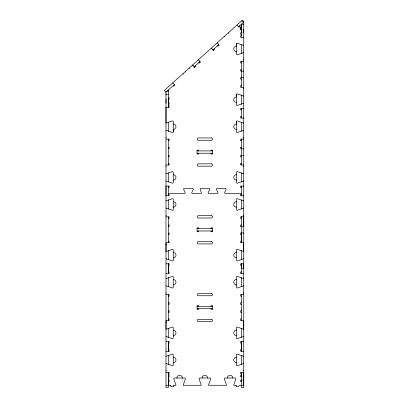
<?xml version="1.0" encoding="UTF-8"?>
<svg xmlns="http://www.w3.org/2000/svg" width="408" height="408" viewBox="0 0 408 408"><rect width="100%" height="100%" fill="white"/><g stroke="black" fill="none" stroke-linecap="round" stroke-linejoin="round"><path stroke-width="0.61" d="M168.331 102.903L168.331 107.258L168.326 90M168.326 385.269L168.331 372.31L168.331 387.6L165.995 387.6L165.995 107.258L169.106 107.258L169.106 105.703L168.326 105.703M241.398 27.678L240.623 27.678L240.623 29.458M240.623 27.678L240.623 29.488L241.98 29.488M241.398 374.223L241.398 373.866L240.623 373.866L240.623 372.31L243.729 372.31L243.729 385.269L239.761 385.269A0.775 0.775 0 0 0 239.027 385.784A1.555 1.555 0 0 1 236.094 385.784A0.775 0.775 0 0 0 235.36 385.269L233.723 385.269A0.775 0.775 0 0 1 233.753 385.045L235.946 378.792A0.775 0.775 0 0 0 235.166 378.012L225.063 378.012A0.775 0.775 0 0 0 224.283 378.792L226.476 385.045A0.775 0.775 0 0 1 226.506 385.269L208.473 385.269A0.775 0.775 0 0 1 208.503 385.045L210.691 378.792A0.775 0.775 0 0 0 209.916 378.012L199.813 378.012A0.775 0.775 0 0 0 199.033 378.792L201.221 385.045A0.775 0.775 0 0 1 201.256 385.269L183.223 385.269A0.775 0.775 0 0 1 183.253 385.045L185.441 378.792A0.775 0.775 0 0 0 184.666 378.012L174.558 378.012A0.775 0.775 0 0 0 173.782 378.792L175.97 385.045A0.775 0.775 0 0 1 176.006 385.269L174.364 385.269A0.775 0.775 0 0 0 173.63 385.784A1.555 1.555 0 0 1 170.702 385.784A0.775 0.775 0 0 0 169.968 385.269L165.995 385.269M241.398 233.039L241.398 242.755L241.398 216.454M241.398 27.902L240.623 27.902L241.398 27.938L241.398 24.21L243.729 24.21M168.331 99.343L169.106 99.45L169.106 97.894L168.331 97.894L168.331 102.796L169.106 102.689L169.106 104.244L168.331 104.244M168.331 148.721L169.106 148.823L169.106 147.273L168.326 147.273M168.331 226.455L169.106 226.557L169.106 225.007L168.326 225.007M168.331 304.19L169.106 304.297L169.106 302.741L168.326 302.741M168.331 376.742L169.106 376.849L169.106 375.294L168.326 375.294M241.398 29.376L241.398 32.844M173.237 131.922L173.252 129.448A2.718 2.718 0 0 0 175.97 126.73A2.718 2.718 0 0 0 173.252 124.007M236.487 43.799L236.477 46.272A2.718 2.718 0 0 0 233.753 48.996A2.718 2.718 0 0 0 236.477 51.714M236.487 94.467L236.477 96.941A2.718 2.718 0 0 0 233.753 99.664A2.718 2.718 0 0 0 236.477 102.383M236.487 121.533L236.477 124.007A2.718 2.718 0 0 0 233.753 126.73A2.718 2.718 0 0 0 236.477 129.448M168.326 193.525L184.35 193.525A0.775 0.775 0 0 0 185.048 192.413L183.58 189.271A0.775 0.775 0 0 1 183.804 188.552L192.556 188.338L193.214 188.7A0.775 0.775 0 0 1 193.254 189.45L191.847 192.413A0.775 0.775 0 0 0 192.55 193.525L200.761 193.525A0.775 0.775 0 0 0 201.501 192.984L200.017 188.879A0.775 0.775 0 0 1 200.756 188.338L208.967 188.338A0.775 0.775 0 0 1 209.671 189.45L208.264 192.413A0.775 0.775 0 0 0 208.962 193.525L217.551 193.428A0.775 0.775 0 0 0 217.938 192.591L216.47 189.45A0.775 0.775 0 0 1 216.434 188.879L216.638 188.552A0.775 0.775 0 0 1 217.173 188.338L225.384 188.338A0.775 0.775 0 0 1 226.042 188.7L226.088 189.45L224.675 192.413A0.775 0.775 0 0 0 224.844 193.31L241.398 193.525M173.415 386.197L173.742 385.58M174.298 84.624L165.832 92.249L164.271 90.515L242.143 20.4L243.704 22.134L238.553 26.77M193.846 67.024L199.991 61.491M212.808 49.955L218.693 44.651L218.173 44.074M194.152 66.749L194.672 67.325L195.83 66.285L195.31 65.708M212.92 49.852L213.44 50.429L214.593 49.388L214.072 48.812M241.398 21.058L243.729 21.058L243.729 387.6L241.398 387.6L241.398 372.31M243.148 29.488L243.729 29.488L243.729 32.732L243.148 32.732M241.98 32.732L240.623 32.732L240.623 34.282L241.398 34.252M241.398 35.71L240.623 35.71L240.623 37.266L243.729 37.266M243.148 59.818L243.729 59.818M243.729 61.373L240.623 61.373L240.623 62.929L241.398 62.929M241.398 69.533L240.623 69.533L240.623 71.089L243.729 71.089M243.729 77.566L240.623 77.566L240.623 79.121L241.398 79.121M241.398 85.731L240.623 85.731L240.623 87.287L243.729 87.287M243.341 88.842L243.729 88.842M166.581 91.05L168.331 91.05M168.331 94.202L165.995 94.202L165.995 123.119A0.78 0.78 0 0 0 166.219 123.088L172.472 120.901A0.775 0.775 0 0 1 173.252 121.676L173.252 131.784A0.775 0.775 0 0 1 172.472 132.559L166.219 130.371A0.775 0.775 0 0 0 165.995 130.336M243.729 108.339L240.623 108.339L240.623 109.895L241.398 109.895M241.398 116.499L240.623 116.499L240.623 118.055L243.729 118.055M165.995 137.552L166.382 137.552M243.148 137.552L243.729 137.552M165.995 139.108L169.106 139.108L169.106 140.663L168.326 140.663M243.729 139.108L240.623 139.108L240.623 140.663L241.398 140.663M241.398 147.273L240.623 147.273L240.623 148.823L243.729 148.823M197.089 150.899L212.634 150.899M197.089 153.23L212.634 153.23M243.729 155.305L240.623 155.305L240.623 156.856L241.398 156.856M168.326 156.856L169.106 156.856L169.106 155.305L168.331 155.407M168.326 163.465L169.106 163.465L169.106 165.021L165.995 165.021M241.398 163.465L240.623 163.465L240.623 165.021L243.729 165.021M165.995 166.576L166.382 166.576M243.341 166.576L243.729 166.576M243.729 186.074L240.623 186.074L240.623 187.629L241.398 187.629M168.326 187.629L169.106 187.629L169.106 186.074L165.995 186.074L165.995 195.789L169.106 195.789L169.106 194.234L168.326 194.234M241.398 194.234L240.623 194.234L240.623 195.789L243.729 195.789M165.995 215.286L166.382 215.286M243.148 215.286L243.729 215.286M165.995 216.842L169.106 216.842L169.106 218.397L168.326 218.397M241.398 218.397L240.623 218.397L240.623 216.842L243.729 216.842L243.729 226.557L240.623 226.557L240.623 225.007L241.398 225.007M197.089 228.633L212.634 228.633M197.089 230.964L212.634 230.964M243.729 233.039L240.623 233.039L240.623 234.59L241.398 234.59M168.326 234.59L169.106 234.59L169.106 233.039L168.331 233.141M168.326 241.199L169.106 241.199L169.106 242.755L165.995 242.755L165.995 251.527A0.775 0.775 0 0 0 166.219 251.491L172.472 249.303A0.775 0.775 0 0 1 173.252 250.079L173.252 260.187A0.775 0.775 0 0 1 172.472 260.962L166.219 258.774A0.775 0.775 0 0 0 165.995 258.743M241.398 241.199L240.623 241.199L240.623 242.755L243.729 242.755L243.729 251.527A0.775 0.775 0 0 1 243.51 251.491L237.252 249.303A0.775 0.775 0 0 0 236.477 250.079L236.477 260.187A0.775 0.775 0 0 0 237.252 260.962L243.51 258.774A0.775 0.775 0 0 1 243.729 258.743M165.995 244.31L166.382 244.31M243.148 244.31L243.729 244.31M165.995 263.808L169.106 263.808L169.106 265.363L168.326 265.363M241.398 264.807L241.689 264.807M243.438 264.807L243.729 264.807M241.398 265.363L240.623 265.363L240.623 263.808L243.729 263.808L243.729 268.668L241.398 268.668L241.398 263.808L241.398 273.523M243.438 267.617L243.729 267.617M168.326 271.968L169.106 271.968L169.106 273.523L165.995 273.523M241.398 271.968L240.623 271.968L240.623 273.523L243.729 273.523M165.995 293.02L166.382 293.02M243.148 293.02L243.729 293.02M165.995 294.576L169.106 294.576L169.106 296.132L168.326 296.132M243.729 294.576L240.623 294.576L240.623 296.132L241.398 296.132M241.398 302.741L240.623 302.741L240.623 304.297L241.862 304.297M197.089 306.367L212.634 306.367M197.089 308.698L212.634 308.698M241.862 310.774L240.623 310.774L240.623 312.329L241.398 312.329M168.326 312.329L169.106 312.329L169.106 310.774L168.331 310.881M168.326 318.934L169.106 318.934L169.106 320.489L165.995 320.489L165.995 329.261A0.775 0.775 0 0 0 166.219 329.225L172.472 327.038A0.775 0.775 0 0 1 173.252 327.813L173.252 337.921A0.775 0.775 0 0 1 172.472 338.696L166.219 336.508A0.775 0.775 0 0 0 165.995 336.478M241.398 318.934L240.623 318.934L240.623 320.489L243.729 320.489L243.729 329.261A0.775 0.775 0 0 1 243.51 329.225L237.252 327.038A0.775 0.775 0 0 0 236.477 327.813L236.477 337.921A0.775 0.775 0 0 0 237.252 338.696L243.51 336.508A0.775 0.775 0 0 1 243.729 336.478M165.995 322.045L166.382 322.045M243.341 322.045L243.729 322.045M165.995 341.542L169.106 341.542L169.106 343.097L168.326 343.097M243.729 341.542L240.623 341.542L240.623 343.097L241.398 343.097M168.326 349.702L169.106 349.702L169.106 351.257L165.995 351.257M241.398 349.702L240.623 349.702L240.623 351.257L243.729 351.257M165.995 370.76L166.382 370.76M243.148 370.76L243.729 370.76M165.995 372.31L169.106 372.31L169.106 373.866L168.326 373.866M241.398 375.294L240.623 375.294L240.623 376.849L241.985 376.849M243.148 376.849L243.729 376.849M168.32 380.088L169.106 380.088L169.106 381.638L168.326 381.638M241.985 380.088L240.623 380.088L240.623 381.638L241.398 381.638M243.148 380.088L243.729 380.088M241.398 380.18L241.98 380.18M243.148 380.18L243.729 380.18M239.705 25.73L240.225 26.311L239.073 27.346L236.992 25.036M228.24 32.915L228.5 33.206M224.196 36.557L224.456 36.848M217.132 42.917L219.213 45.227L218.061 46.267L217.541 45.691M211.88 48.695L211.359 48.118L213.44 50.429M198.37 59.813L200.45 62.123L199.293 63.163L198.773 62.587M193.111 65.591L192.591 65.015L194.672 67.325M189.236 68.034L189.628 68.468M185.196 71.675L185.584 72.109M182.886 73.756L183.274 74.19M172.737 82.895L174.818 85.206L173.66 86.246L173.14 85.665M235.987 385.58L236.314 386.197M170.59 385.58L170.921 386.197M165.995 98.874L165.995 103.26M241.398 24.21L241.398 37.266M241.398 44.548L241.398 53.453M241.398 60.986L241.398 87.287M241.398 95.028L241.398 104.31M241.398 108.339L241.398 118.055M241.398 122.084L241.398 131.366M241.398 139.108L241.398 165.021M241.398 172.763L241.398 182.044M241.398 186.074L241.398 195.789M241.398 199.818L241.398 209.1M241.398 250.497L241.398 259.779M241.398 277.552L241.398 286.834M241.398 294.576L241.398 320.489M241.398 328.231L241.398 337.513M241.398 355.291L241.398 364.594M211.084 150.899L211.084 150.119L212.634 150.119L212.634 154.01L211.084 154.01L211.084 153.23M211.084 228.633L211.084 227.858L212.634 227.858L212.634 231.744L211.084 231.744L211.084 230.964M211.084 306.367L211.084 305.592L212.634 305.592L212.634 309.478L211.084 309.478L211.084 308.698M198.645 150.899L198.645 150.119L197.089 150.119L197.089 154.01L198.645 154.01L198.645 153.23M198.645 228.633L198.645 227.858L197.089 227.858L197.089 231.744L198.645 231.744L198.645 230.964M198.645 306.367L198.645 305.592L197.089 305.592L197.089 309.478L198.645 309.478L198.645 308.698M168.331 121.931L168.331 131.305M168.331 139.108L168.331 165.021M168.331 172.763L168.331 182.044M168.331 186.074L168.331 195.789M168.331 199.818L168.331 209.1M168.331 216.842L168.331 242.755M168.331 250.497L168.331 259.779M168.331 277.552L168.331 286.834M168.331 294.576L168.331 320.489M168.331 328.231L168.331 337.513M168.331 355.291L168.331 364.594M165.995 91.611L165.995 94.977M243.729 278.593A0.775 0.775 0 0 1 243.51 278.557L237.252 276.369A0.775 0.775 0 0 0 236.477 277.144L236.477 287.252A0.775 0.775 0 0 0 237.252 288.028L243.51 285.84A0.775 0.775 0 0 1 243.729 285.809M165.995 285.809A0.775 0.775 0 0 1 166.219 285.84L172.472 288.028A0.775 0.775 0 0 0 173.252 287.252L173.252 277.144A0.775 0.775 0 0 0 172.472 276.369L166.219 278.557A0.775 0.775 0 0 1 165.995 278.593M173.252 279.48A2.718 2.718 0 0 1 175.97 282.198A2.718 2.718 0 0 1 173.252 284.922M173.252 252.414A2.718 2.718 0 0 1 175.97 255.133A2.718 2.718 0 0 1 173.252 257.856M165.995 208.07A0.775 0.775 0 0 1 166.219 208.106L172.472 210.293A0.775 0.775 0 0 0 173.252 209.518L173.252 199.41A0.775 0.775 0 0 0 172.472 198.635L166.219 200.823A0.78 0.78 0 0 1 165.995 200.858M243.729 200.858A0.78 0.78 0 0 1 243.51 200.823L237.252 198.635A0.775 0.775 0 0 0 236.477 199.41L236.477 209.518A0.775 0.775 0 0 0 237.252 210.293L243.51 208.106A0.78 0.78 0 0 1 243.729 208.07M173.252 201.746A2.718 2.718 0 0 1 175.97 204.464A2.718 2.718 0 0 1 173.252 207.182M243.729 356.327A0.775 0.775 0 0 1 243.51 356.291L237.252 354.103A0.775 0.775 0 0 0 236.477 354.878L236.477 364.987A0.775 0.775 0 0 0 237.252 365.762L243.51 363.574A0.775 0.775 0 0 1 243.729 363.543M165.995 363.543A0.775 0.775 0 0 1 166.219 363.574L172.472 365.762A0.775 0.775 0 0 0 173.252 364.987L173.252 354.878A0.775 0.775 0 0 0 172.472 354.103L166.219 356.291A0.775 0.775 0 0 1 165.995 356.327M173.252 357.214A2.718 2.718 0 0 1 175.97 359.933A2.718 2.718 0 0 1 173.252 362.656M173.252 330.149A2.718 2.718 0 0 1 175.97 332.867A2.718 2.718 0 0 1 173.252 335.59M243.729 45.385A0.78 0.78 0 0 1 243.51 45.354L237.252 43.166A0.775 0.775 0 0 0 236.477 43.942L236.477 54.05A0.775 0.775 0 0 0 237.252 54.825L243.51 52.637A0.78 0.78 0 0 1 243.729 52.601M243.729 96.053A0.78 0.78 0 0 1 243.51 96.023L237.252 93.835A0.775 0.775 0 0 0 236.477 94.61L236.477 104.718A0.775 0.775 0 0 0 237.252 105.493L243.51 103.306A0.78 0.78 0 0 1 243.729 103.27M243.729 123.119A0.78 0.78 0 0 1 243.51 123.088L237.252 120.901A0.775 0.775 0 0 0 236.477 121.676L236.477 131.784A0.775 0.775 0 0 0 237.252 132.559L243.51 130.371A0.775 0.775 0 0 1 243.729 130.336M165.995 173.793A0.78 0.78 0 0 0 166.219 173.757L172.472 171.569A0.775 0.775 0 0 1 173.252 172.344L173.252 182.453A0.775 0.775 0 0 1 172.472 183.228L166.219 181.04A0.78 0.78 0 0 0 165.995 181.009M243.729 173.793A0.775 0.775 0 0 1 243.51 173.757L237.252 171.569A0.775 0.775 0 0 0 236.477 172.344L236.477 182.453A0.775 0.775 0 0 0 237.252 183.228L243.51 181.04A0.78 0.78 0 0 1 243.729 181.009M173.252 174.68A2.718 2.718 0 0 1 175.97 177.398A2.718 2.718 0 0 1 173.252 180.122M176.894 378.012A2.718 2.718 0 0 1 179.612 375.294A2.718 2.718 0 0 1 182.335 378.012M202.144 378.012A2.718 2.718 0 0 1 204.862 375.294A2.718 2.718 0 0 1 207.585 378.012M227.394 378.012A2.718 2.718 0 0 1 230.112 375.294A2.718 2.718 0 0 1 232.835 378.012M236.477 284.922A2.718 2.718 0 0 1 233.753 282.198A2.718 2.718 0 0 1 236.477 279.48M236.477 257.856A2.718 2.718 0 0 1 233.753 255.133A2.718 2.718 0 0 1 236.477 252.414M236.477 207.182A2.718 2.718 0 0 1 233.753 204.464A2.718 2.718 0 0 1 236.477 201.746M236.477 362.656A2.718 2.718 0 0 1 233.753 359.933A2.718 2.718 0 0 1 236.477 357.214M236.477 335.59A2.718 2.718 0 0 1 233.753 332.867A2.718 2.718 0 0 1 236.477 330.149M236.477 180.122A2.718 2.718 0 0 1 233.753 177.398A2.718 2.718 0 0 1 236.477 174.68M168.331 263.808L168.326 273.523L168.331 263.808M168.331 341.542L168.326 351.257L168.331 341.542M241.398 341.542L241.398 351.257L241.398 341.542M211.339 137.94L198.385 137.94A1.168 1.168 0 0 0 197.217 139.108A1.168 1.168 0 0 0 198.385 140.276L211.339 140.276A1.168 1.168 0 0 0 212.507 139.108A1.168 1.168 0 0 0 211.339 137.94M211.339 163.853L198.385 163.853A1.168 1.168 0 0 0 197.217 165.021A1.168 1.168 0 0 0 198.385 166.184L211.339 166.184A1.168 1.168 0 0 0 212.507 165.021A1.168 1.168 0 0 0 211.339 163.853M211.339 215.679L198.385 215.679A1.168 1.168 0 0 0 197.217 216.842A1.168 1.168 0 0 0 198.385 218.01L211.339 218.01A1.168 1.168 0 0 0 212.507 216.842A1.168 1.168 0 0 0 211.339 215.679M211.339 241.587L198.385 241.587A1.168 1.168 0 0 0 197.217 242.755A1.168 1.168 0 0 0 198.385 243.923L211.339 243.923A1.168 1.168 0 0 0 212.507 242.755A1.168 1.168 0 0 0 211.339 241.587M211.339 293.413L198.385 293.413A1.168 1.168 0 0 0 197.217 294.576A1.168 1.168 0 0 0 198.385 295.744L211.339 295.744A1.168 1.168 0 0 0 212.507 294.576A1.168 1.168 0 0 0 211.339 293.413M211.339 319.321L198.385 319.321A1.168 1.168 0 0 0 197.217 320.489A1.168 1.168 0 0 0 198.385 321.657L211.339 321.657A1.168 1.168 0 0 0 212.507 320.489A1.168 1.168 0 0 0 211.339 319.321"/></g></svg>
